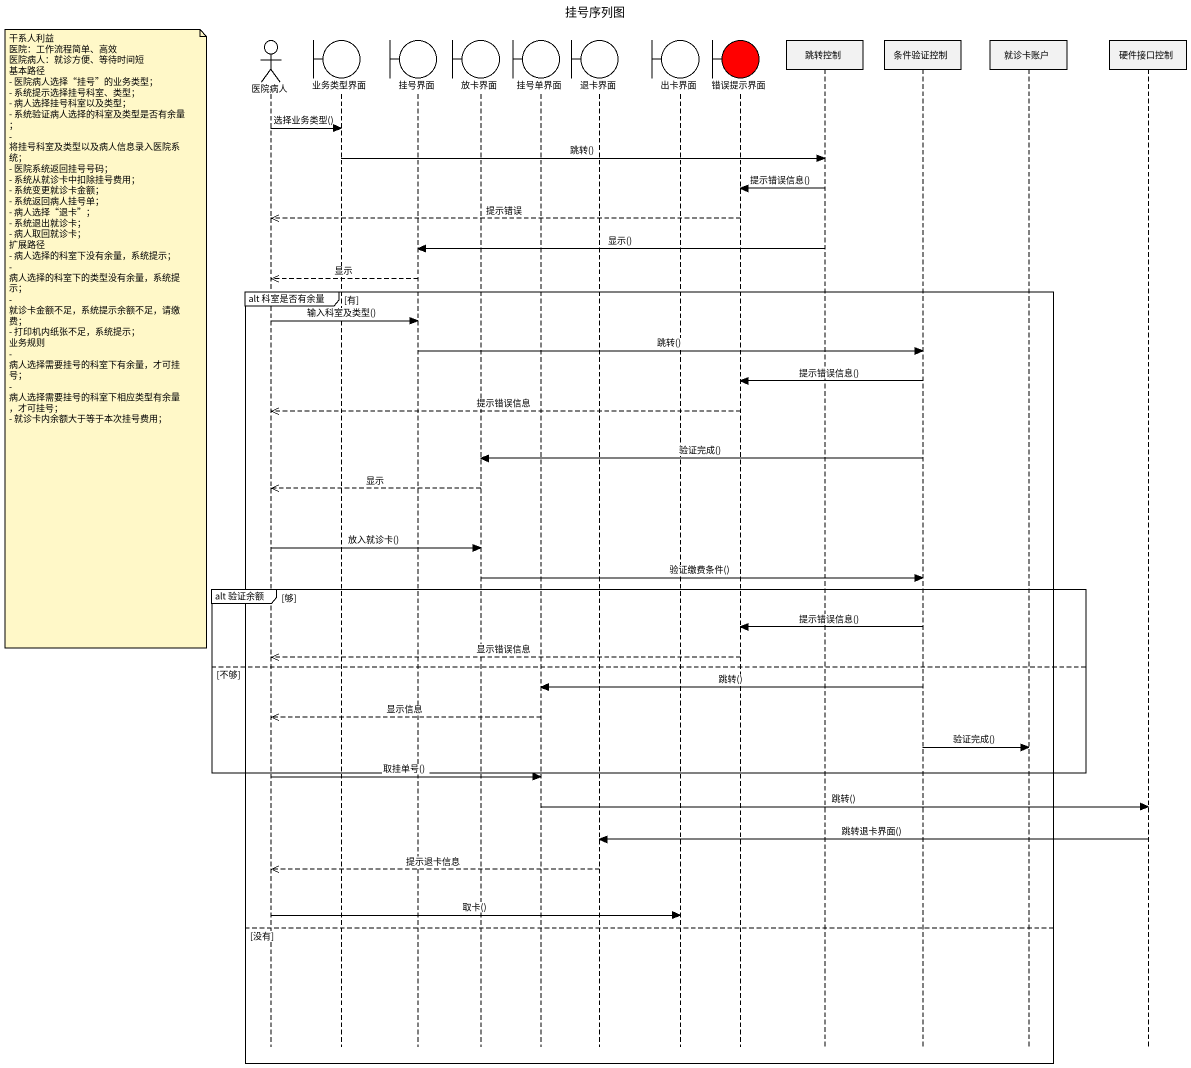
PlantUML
@startuml
title 挂号序列图
hide footbox
actor 医院病人
boundary 业务类型界面
boundary 挂号界面
boundary 放卡界面
boundary 挂号单界面
boundary 退卡界面
boundary 出卡界面
boundary 错误提示界面 #FF0000
participant 跳转控制
participant 条件验证控制
participant 就诊卡账户
participant 硬件接口控制

医院病人 -> 业务类型界面 : 选择业务类型()
业务类型界面 -> 跳转控制 : 跳转()
跳转控制 -> 错误提示界面 : 提示错误信息()
错误提示界面 -->> 医院病人 : 提示错误
跳转控制 -> 挂号界面 : 显示()
挂号界面 -->> 医院病人 : 显示
group alt 科室是否有余量 [有]
  医院病人 -> 挂号界面 : 输入科室及类型()
  note left of 医院病人
    干系人利益
    医院：工作流程简单、高效
    医院病人：就诊方便、等待时间短
    基本路径
    - 医院病人选择“挂号”的业务类型；
    - 系统提示选择挂号科室、类型；
    - 病人选择挂号科室以及类型；
    - 系统验证病人选择的科室及类型是否有余量 ；
    - 将挂号科室及类型以及病人信息录入医院系统；
    - 医院系统返回挂号号码；
    - 系统从就诊卡中扣除挂号费用；
    - 系统变更就诊卡金额；
    - 系统返回病人挂号单；
    - 病人选择“退卡”；
    - 系统退出就诊卡；
    - 病人取回就诊卡；
    扩展路径
    - 病人选择的科室下没有余量，系统提示；
    - 病人选择的科室下的类型没有余量，系统提示；
    - 就诊卡金额不足，系统提示余额不足，请缴费；
    - 打印机内纸张不足，系统提示；
    业务规则
    - 病人选择需要挂号的科室下有余量，才可挂号；
    - 病人选择需要挂号的科室下相应类型有余量，才可挂号；
    - 就诊卡内余额大于等于本次挂号费用；
  end note
  挂号界面 -> 条件验证控制 : 跳转()
  条件验证控制 -> 错误提示界面 : 提示错误信息()
  错误提示界面 -->> 医院病人 : 提示错误信息
  条件验证控制 -> 放卡界面 : 验证完成()
  放卡界面 -->> 医院病人 : 显示
  医院病人 -> 放卡界面 : 放入就诊卡()
  放卡界面 -> 条件验证控制 : 验证缴费条件()
  group alt 验证余额 [够]
    条件验证控制 -> 错误提示界面 : 提示错误信息()
    错误提示界面 -->> 医院病人 : 显示错误信息
  else 不够
    条件验证控制 -> 挂号单界面 : 跳转()
    挂号单界面 -->> 医院病人 : 显示信息
    条件验证控制 -> 就诊卡账户 : 验证完成()
  end
  医院病人 -> 挂号单界面 : 取挂单号()
  挂号单界面 -> 硬件接口控制 : 跳转()
  硬件接口控制 -> 退卡界面 : 跳转退卡界面()
  退卡界面 -->> 医院病人 : 提示退卡信息
  医院病人 -> 出卡界面 : 取卡()
else 没有
end
@enduml
